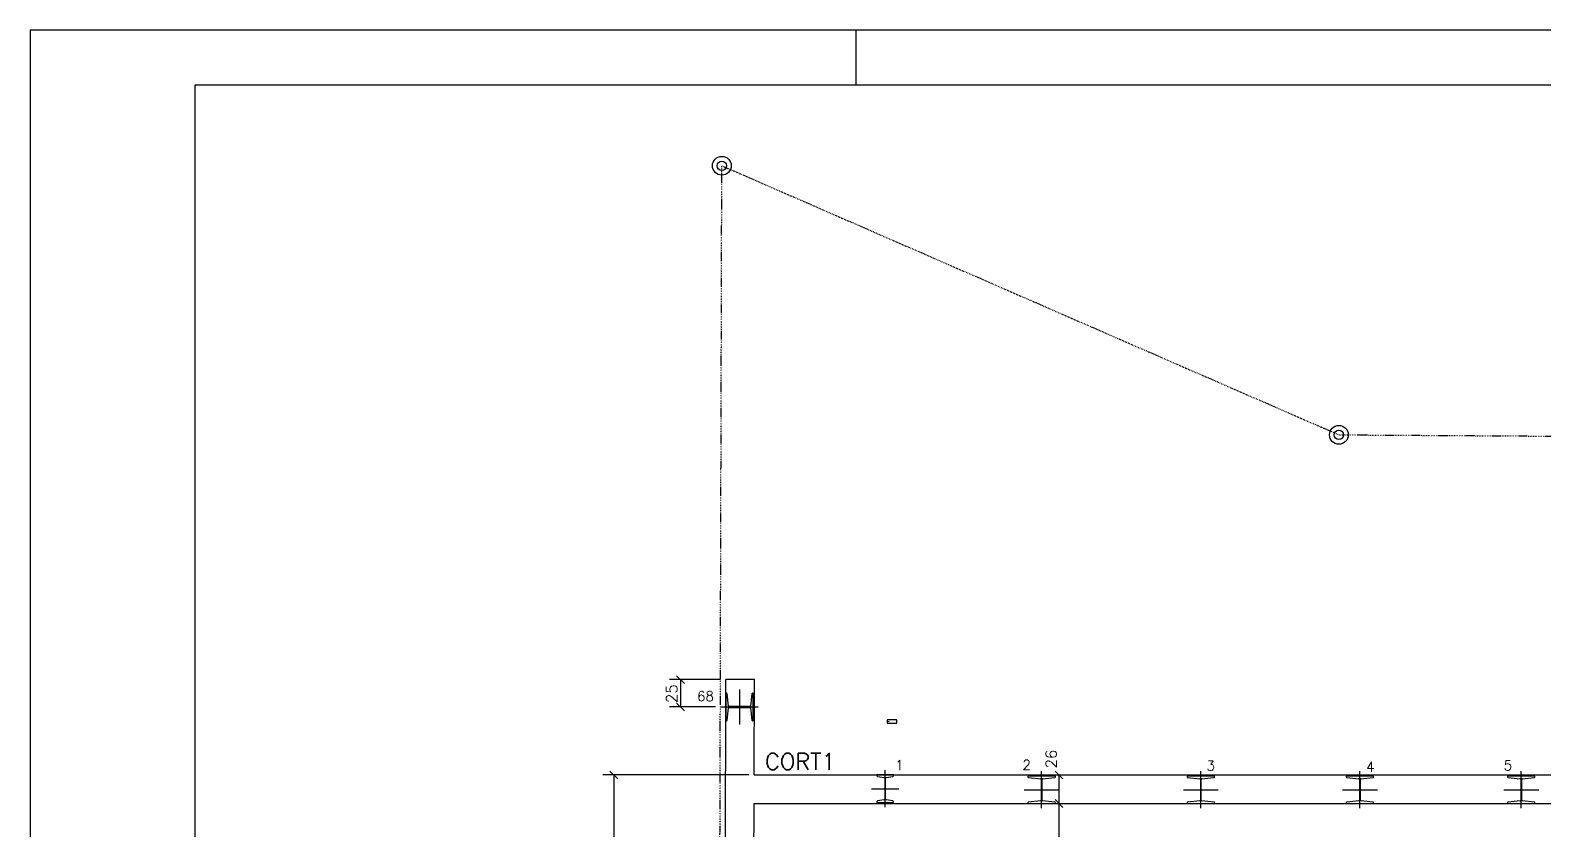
# Model space of a CAD drawing. Extents: x 1476 to 8419, y 491 to 3991.
# Drawn here: x 1476 to 2855, y 3262 to 3991 of the extents above; entities that cross this region are included whole.
import ezdxf

# ---------------------------------------------------------------- set-up
doc = ezdxf.new("R2010")
doc.units = 0
doc.header["$MEASUREMENT"] = 0
doc.linetypes.add('ESTILO_TQS_0003', pattern=[1.5, 0.5, -0.4, 0.1, -0.5])
for name, color, linetype in [('1', 1, 'CONTINUOUS'), ('2', 2, 'CONTINUOUS'), ('3', 3, 'CONTINUOUS'), ('4', 4, 'CONTINUOUS'), ('6', 6, 'CONTINUOUS'), ('9', 9, 'CONTINUOUS')]:
    doc.layers.add(name, color=color, linetype=linetype)
doc.styles.get("Standard").update_dxf_attribs({"font": 'ROMANS.SHX'})

msp = doc.modelspace()

# ---------------------------------------------------------------- linework, layer by layer
at = {"layer": '1', "linetype": 'Continuous'}
for p, q in [((2106.544505, 2327.445976), (2109.481916, 3398.855621)), ((2135.482011, 3398.855621), (2109.481916, 3398.855621)), ((2135.243498, 3311.858), (2135.482011, 3398.855621)), ((2135.243498, 3311.858), (5280.567632, 3311.858)), ((2132.575201, 2338.606889), (2135.172213, 3285.858)), ((2135.172214, 3285.858), (5279.108891, 3285.858))]:
    msp.add_line(p, q, dxfattribs=at)
for points in [[(1475.633857, 490.679532), (8419.37979, 490.679532), (8419.37979, 3990.679532), (1475.633857, 3990.679532), (1475.633857, 490.679532)], [(2256.372716, 3359.135208), (2265.317392, 3359.135208), (2265.317392, 3361.998966), (2256.372716, 3361.998966), (2256.372716, 3359.135208)]]:
    msp.add_lwpolyline(points, dxfattribs=at)
at = {"layer": '2', "linetype": 'ESTILO_TQS_0003'}
for p, q in [((2101.704107, 2385.66706), (2105.765929, 3867.201588)), ((2105.765929, 3867.201588), (2668.026003, 3621.928393)), ((2668.026003, 3621.928393), (5894.646242, 3601.69005))]:
    msp.add_line(p, q, dxfattribs=at)
at = {"layer": '2', "linetype": 'Continuous'}
for p, q in [((2064.598358, 3402.391155), (2071.669426, 3395.320087)), ((2064.598358, 3377.391155), (2071.669426, 3370.320087)), ((2003.843503, 3315.393534), (2010.914571, 3308.322466)), ((2416.548882, 3308.322466), (2409.477814, 3315.393534)), ((2416.548882, 3282.322466), (2409.477814, 3289.393534)), ((2416.548882, 3282.322466), (2409.477814, 3289.393534))]:
    msp.add_line(p, q, dxfattribs=at)
at = {"layer": '3', "linetype": 'Continuous'}
msp.add_line((2227.936033, 3990.679532), (2227.936033, 3940.680032), dxfattribs=at)
for centre, radius in [((2105.765929, 3867.201588), 8.5536), ((2105.765929, 3867.201588), 4.233047), ((2668.026003, 3621.928393), 8.5536), ((2668.026003, 3621.928393), 4.233047)]:
    msp.add_circle(centre, radius, dxfattribs=at)
at = {"layer": '6', "linetype": 'Continuous'}
for p, q in [((2110.167414, 3386.355621), (2109.413327, 3386.355621)), ((2109.413327, 3386.355621), (2109.413327, 3361.355621)), ((2111.840601, 3374.732052), (2110.776053, 3385.87269)), ((2121.913327, 3389.764591), (2121.913327, 3357.946651)), ((2133.050601, 3385.87269), (2131.986053, 3374.732052)), ((2134.413327, 3386.355621), (2133.65924, 3386.355621)), ((2134.413327, 3361.355621), (2134.413327, 3386.355621)), ((2105.064522, 3373.855621), (2138.762132, 3373.855621)), ((2110.776053, 3361.838552), (2111.840601, 3372.97919)), ((2131.378557, 3374.249121), (2112.44924, 3374.249121)), ((2112.44924, 3373.462121), (2131.377414, 3373.462121)), ((2131.986053, 3372.97919), (2133.050601, 3361.838552)), ((2109.413327, 3361.355621), (2110.167414, 3361.355621)), ((2133.65924, 3361.355621), (2134.413327, 3361.355621)), ((2262.074529, 3311.858), (2247.034529, 3311.858)), ((2247.034529, 3311.858), (2247.034529, 3311.103913)), ((2247.51746, 3310.495274), (2253.678098, 3309.430726)), ((2254.554529, 3282.509195), (2254.554529, 3316.206805)), ((2255.43096, 3309.430726), (2261.591598, 3310.495274)), ((2262.074529, 3311.103913), (2262.074529, 3311.858)), ((2409.691136, 3310.858), (2384.691136, 3310.858)), ((2384.691136, 3310.858), (2384.691136, 3310.103913)), ((2397.191136, 3281.509195), (2397.191136, 3315.206805)), ((2409.691136, 3310.103913), (2409.691136, 3310.858)), ((2554.690986, 3310.859446), (2529.690986, 3310.859446)), ((2529.690986, 3310.859446), (2529.690986, 3310.105359)), ((2542.190986, 3281.510641), (2542.190986, 3315.208251)), ((2554.690986, 3310.105359), (2554.690986, 3310.859446)), ((2699.690986, 3310.860891), (2674.690986, 3310.860891)), ((2674.690986, 3310.860891), (2674.690986, 3310.106804)), ((2687.190986, 3281.512086), (2687.190986, 3315.209696)), ((2699.690986, 3310.106804), (2699.690986, 3310.860891)), ((2846.691, 3310.858), (2821.691, 3310.858)), ((2821.691, 3310.858), (2821.691, 3310.103913)), ((2834.191, 3281.509195), (2834.191, 3315.206805)), ((2846.691, 3310.103913), (2846.691, 3310.858)), ((2242.04556, 3299.358), (2267.063499, 3299.358)), ((2254.161029, 3308.82323), (2254.161029, 3289.893913)), ((2254.948029, 3289.893913), (2254.948029, 3308.822087)), ((2381.282166, 3298.358), (2413.100105, 3298.358)), ((2385.174067, 3309.495274), (2396.314705, 3308.430726)), ((2396.797636, 3307.82323), (2396.797636, 3288.893913)), ((2397.584636, 3288.893913), (2397.584636, 3307.822087)), ((2398.067567, 3308.430726), (2409.208205, 3309.495274)), ((2526.282017, 3298.359446), (2558.099956, 3298.359446)), ((2530.173917, 3309.49672), (2541.314555, 3308.432172)), ((2541.797486, 3307.824676), (2541.797486, 3288.895359)), ((2542.584486, 3288.895359), (2542.584486, 3307.823533)), ((2543.067417, 3308.432172), (2554.208055, 3309.49672)), ((2671.282017, 3298.360891), (2703.099956, 3298.360891)), ((2675.173917, 3309.498165), (2686.314555, 3308.433617)), ((2686.797486, 3307.826122), (2686.797486, 3288.896804)), ((2687.584486, 3288.896804), (2687.584486, 3307.824978)), ((2688.067417, 3308.433617), (2699.208055, 3309.498165)), ((2818.28203, 3298.358), (2850.09997, 3298.358)), ((2822.173931, 3309.495274), (2833.314569, 3308.430726)), ((2833.7975, 3307.82323), (2833.7975, 3288.893913)), ((2834.5845, 3288.893913), (2834.5845, 3307.822087)), ((2835.067431, 3308.430726), (2846.208069, 3309.495274)), ((2247.034529, 3287.612087), (2247.034529, 3286.858)), ((2247.034529, 3286.858), (2262.074529, 3286.858)), ((2253.678098, 3289.285274), (2247.51746, 3288.220726)), ((2261.591598, 3288.220726), (2255.43096, 3289.285274)), ((2262.074529, 3286.858), (2262.074529, 3287.612087)), ((2384.691136, 3286.612087), (2384.691136, 3285.858)), ((2384.691136, 3285.858), (2409.691136, 3285.858)), ((2396.314705, 3288.285274), (2385.174067, 3287.220726)), ((2409.208205, 3287.220726), (2398.067567, 3288.285274)), ((2409.691136, 3285.858), (2409.691136, 3286.612087)), ((2529.690986, 3286.613533), (2529.690986, 3285.859446)), ((2529.690986, 3285.859446), (2554.690986, 3285.859446)), ((2541.314555, 3288.28672), (2530.173917, 3287.222172)), ((2554.208055, 3287.222172), (2543.067417, 3288.28672)), ((2554.690986, 3285.859446), (2554.690986, 3286.613533)), ((2674.690986, 3286.614978), (2674.690986, 3285.860891)), ((2674.690986, 3285.860891), (2699.690986, 3285.860891)), ((2686.314555, 3288.288165), (2675.173917, 3287.223617)), ((2699.208055, 3287.223617), (2688.067417, 3288.288165)), ((2699.690986, 3285.860891), (2699.690986, 3286.614978)), ((2821.691, 3286.612087), (2821.691, 3285.858)), ((2821.691, 3285.858), (2846.691, 3285.858)), ((2833.314569, 3288.285274), (2822.173931, 3287.220726)), ((2846.208069, 3287.220726), (2835.067431, 3288.285274)), ((2846.691, 3285.858), (2846.691, 3286.612087))]:
    msp.add_line(p, q, dxfattribs=at)
msp.add_lwpolyline([(1625.636324, 540.681107), (8369.384196, 540.681107), (8369.384196, 3940.680032), (1625.636324, 3940.680032), (1625.636324, 540.681107)], dxfattribs=at)
for centre, radius, start, end in [((2110.167414, 3385.730621), 0.625, 13.138774, 90), ((2133.65924, 3385.730621), 0.625, 90, 166.861226), ((2112.44924, 3374.874121), 0.625, 193.138774, 270), ((2112.44924, 3372.837121), 0.625, 90, 166.861226), ((2131.377412, 3374.874122), 0.625002, 269.895004, 346.861148), ((2131.377414, 3372.837121), 0.625, 13.138774, 90), ((2110.167414, 3361.980621), 0.625, 270, 346.861226), ((2133.65924, 3361.980621), 0.625, 193.138774, 270), ((2247.659529, 3311.103913), 0.625, 180, 256.861226), ((2261.449529, 3311.103913), 0.625, 283.138774, 0), ((2385.316136, 3310.103913), 0.625, 180, 256.861226), ((2409.066136, 3310.103913), 0.625, 283.138774, 0), ((2530.315986, 3310.105359), 0.625, 180, 256.861226), ((2554.065986, 3310.105359), 0.625, 283.138774, 0), ((2675.315986, 3310.106804), 0.625, 180, 256.861226), ((2699.065986, 3310.106804), 0.625, 283.138774, 0), ((2822.316, 3310.103913), 0.625, 180, 256.861226), ((2846.066, 3310.103913), 0.625, 283.138774, 0), ((2253.536028, 3308.822085), 0.625002, 359.895004, 76.861148), ((2255.573029, 3308.822087), 0.625, 103.138774, 180), ((2396.172634, 3307.822085), 0.625002, 359.895004, 76.861148), ((2398.209636, 3307.822087), 0.625, 103.138774, 180), ((2541.172485, 3307.823531), 0.625002, 359.895004, 76.861148), ((2543.209486, 3307.823533), 0.625, 103.138774, 180), ((2686.172485, 3307.824976), 0.625002, 359.895004, 76.861148), ((2688.209486, 3307.824978), 0.625, 103.138774, 180), ((2833.172499, 3307.822085), 0.625002, 359.895004, 76.861148), ((2835.2095, 3307.822087), 0.625, 103.138774, 180), ((2247.659529, 3287.612087), 0.625, 103.138774, 180), ((2253.536029, 3289.893913), 0.625, 283.138774, 0), ((2255.573029, 3289.893913), 0.625, 180, 256.861226), ((2261.449529, 3287.612087), 0.625, 0, 76.861226), ((2385.316136, 3286.612087), 0.625, 103.138774, 180), ((2396.172636, 3288.893913), 0.625, 283.138774, 0), ((2398.209636, 3288.893913), 0.625, 180, 256.861226), ((2409.066136, 3286.612087), 0.625, 0, 76.861226), ((2530.315986, 3286.613533), 0.625, 103.138774, 180), ((2541.172486, 3288.895359), 0.625, 283.138774, 0), ((2543.209486, 3288.895359), 0.625, 180, 256.861226), ((2554.065986, 3286.613533), 0.625, 0, 76.861226), ((2675.315986, 3286.614978), 0.625, 103.138774, 180), ((2686.172486, 3288.896804), 0.625, 283.138774, 0), ((2688.209486, 3288.896804), 0.625, 180, 256.861226), ((2699.065986, 3286.614978), 0.625, 0, 76.861226), ((2822.316, 3286.612087), 0.625, 103.138774, 180), ((2833.1725, 3288.893913), 0.625, 283.138774, 0), ((2835.2095, 3288.893913), 0.625, 180, 256.861226), ((2846.066, 3286.612087), 0.625, 0, 76.861226)]:
    msp.add_arc(centre, radius, start, end, dxfattribs=at)
at = {"layer": '9', "linetype": 'Continuous'}
for p, q in [((2104.481916, 3398.855621), (2058.133892, 3398.855621)), ((2068.133892, 3398.855621), (2068.133892, 3373.855621)), ((2100.064522, 3373.855621), (2058.133892, 3373.855621)), ((2130.243498, 3311.858), (1997.379037, 3311.858)), ((2007.379037, 3311.858), (2007.379037, 2709.858)), ((2413.013348, 3285.858), (2413.013348, 3311.858)), ((2413.013348, 2795.358), (2413.013348, 3285.858))]:
    msp.add_line(p, q, dxfattribs=at)

# ---------------------------------------------------------------- texts
at = {"layer": '1', "linetype": 'Continuous'}
msp.add_text('C:\\Users\\Werebe\\OneDrive\\Jair\\TQS\\TQS\\Logo\\ALIMONTI.JPG', height=0.051139, dxfattribs=at).set_placement((2256.452579, 3360.567087))
at = {"layer": '2', "linetype": 'Continuous'}
for s, p in [('25', (2065.133892, 3377.355621)), ('26', (2410.839036, 3317.847472))]:
    msp.add_text(s, height=10, rotation=90, dxfattribs=at).set_placement(p)
at = {"layer": '3', "linetype": 'Continuous'}
for s, p in [('68', (2083.122495, 3379.228941)), ('1', (2263.783307, 3316.347166)), ('2', (2379.623528, 3316.586305)), ('3', (2547.420973, 3315.846428)), ('4', (2692.845235, 3314.787301)), ('5', (2818.200217, 3316.091518))]:
    msp.add_text(s, height=9, dxfattribs=at).set_placement(p)
at = {"layer": '4', "linetype": 'Continuous'}
msp.add_text('CORT1', height=15, dxfattribs=at).set_placement((2145.129288, 3316.643905))

doc.saveas('drawing.dxf')
